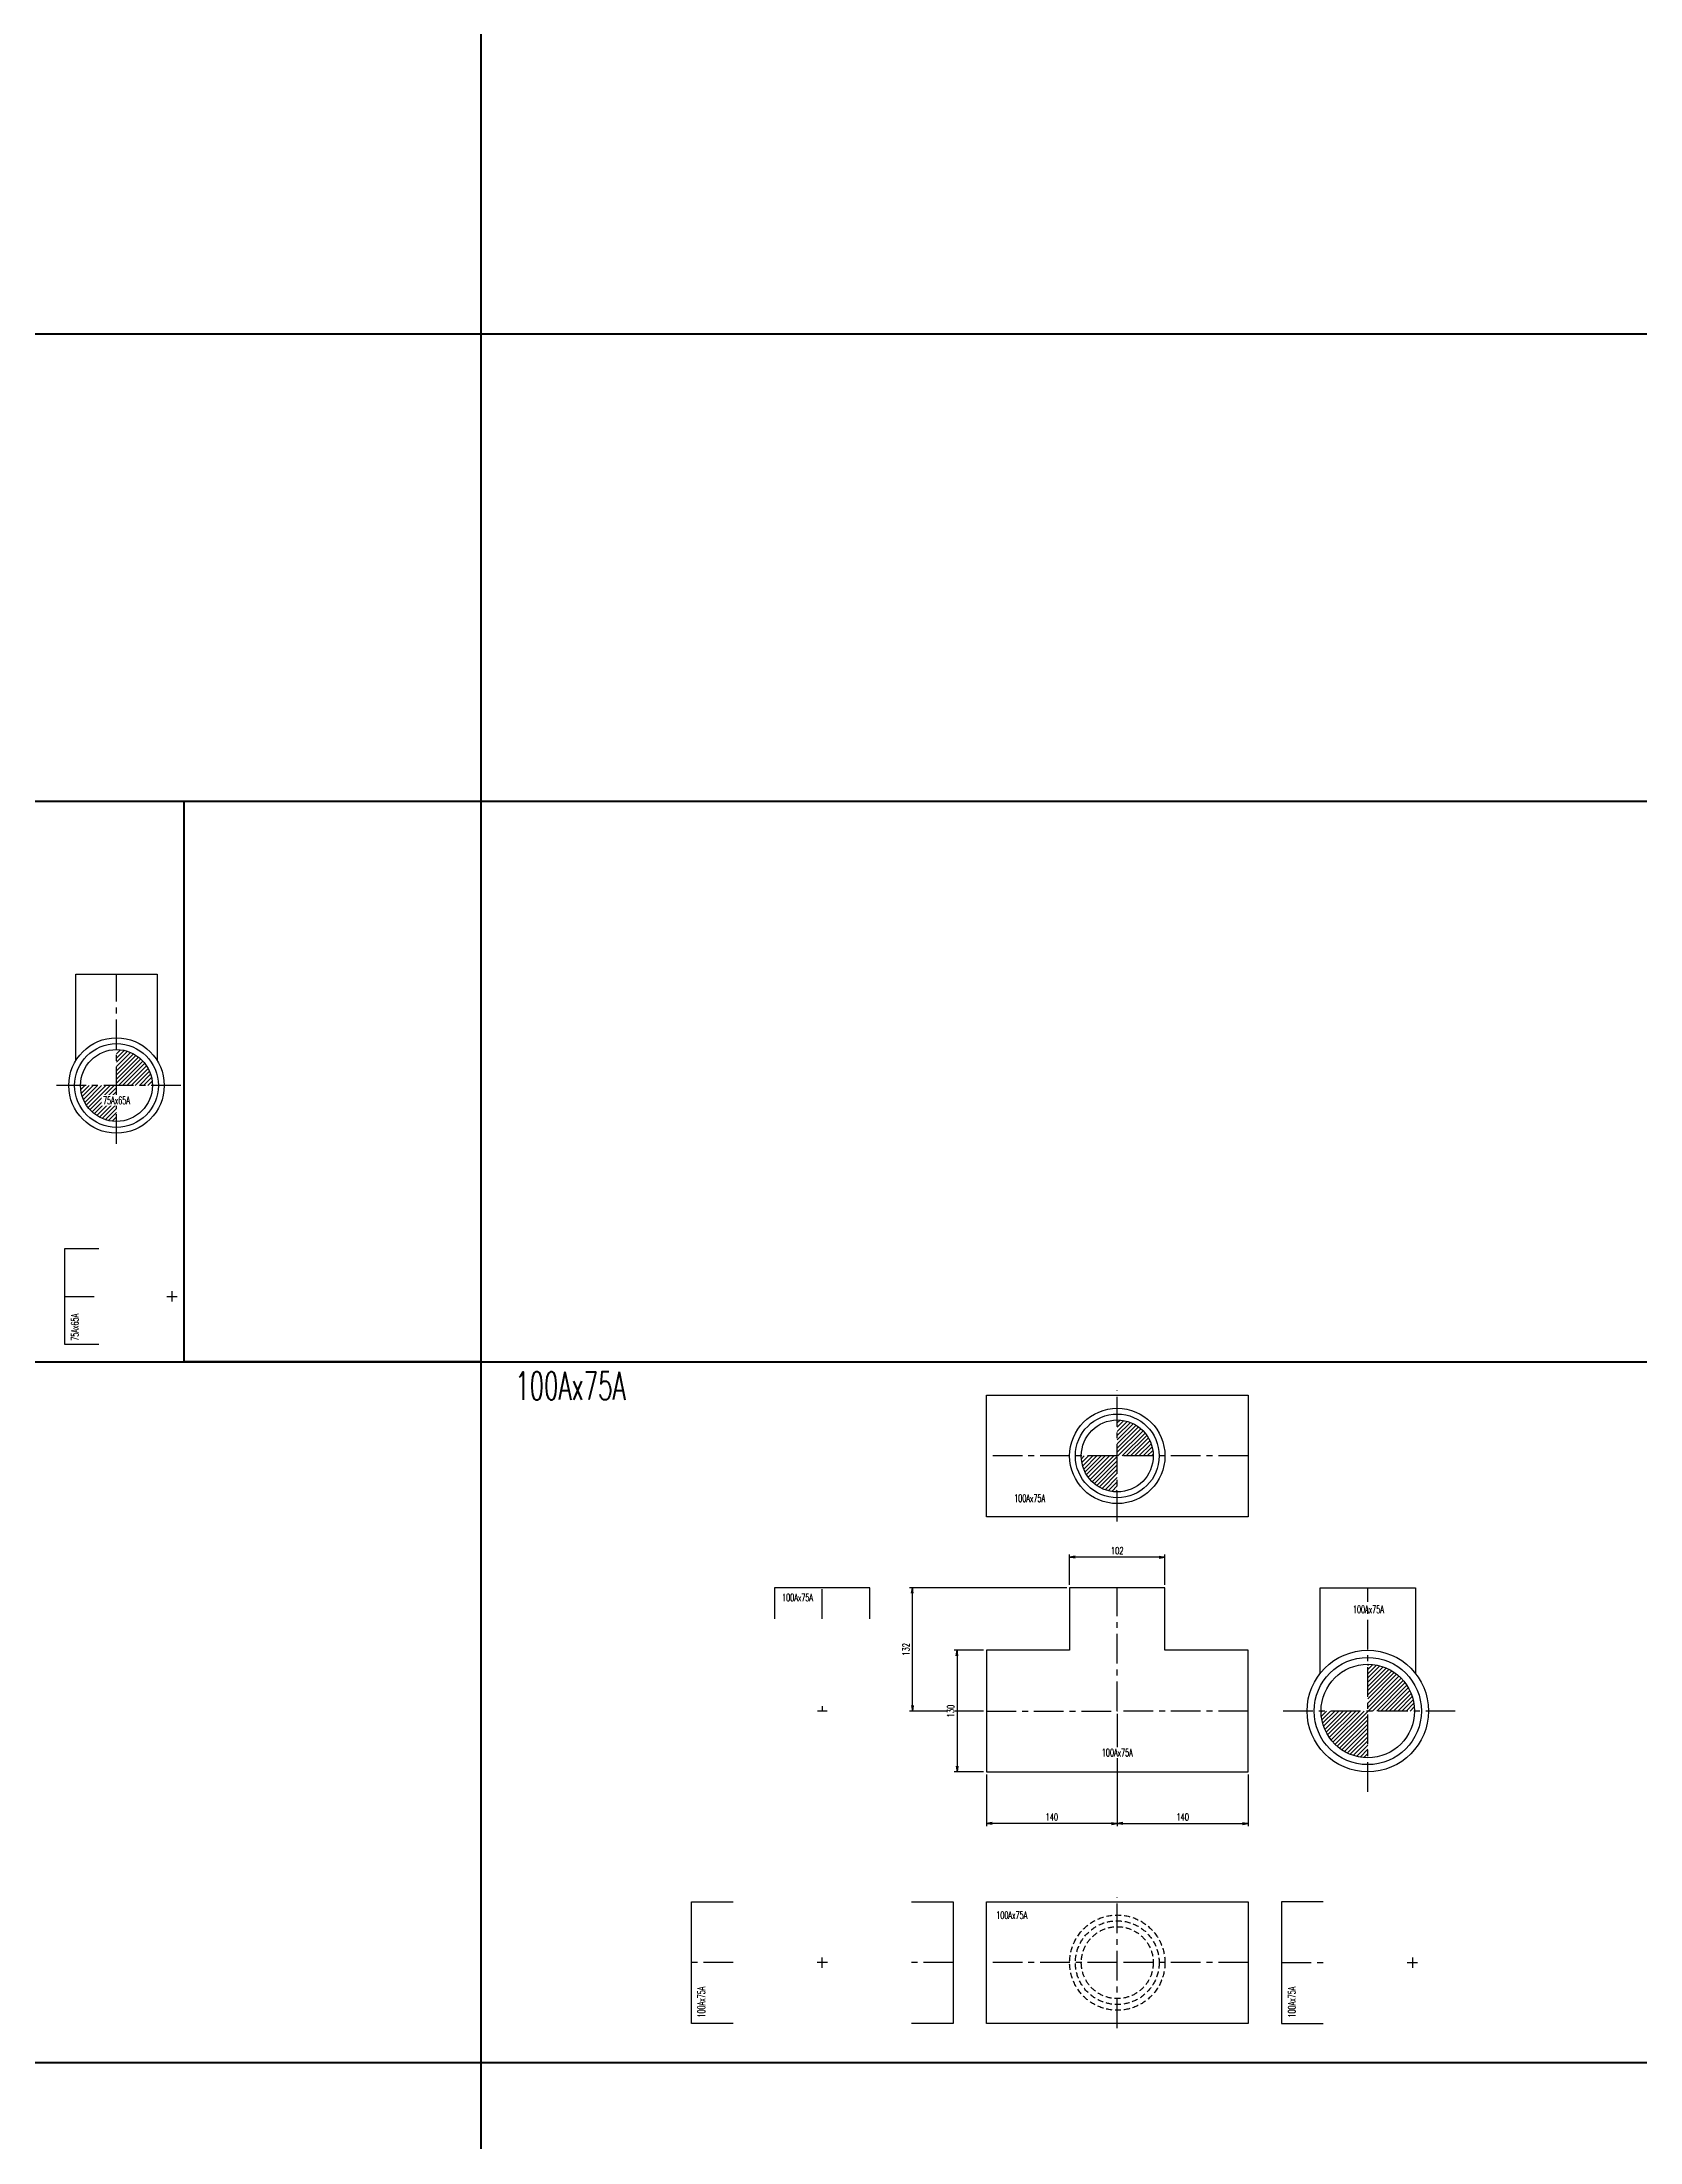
# Model space of a CAD drawing. Header units: millimetres. Extents: x 1711 to 90196, y -23291 to 8516.
# Drawn here: x 30693 to 32404, y -2888 to -640 of the extents above; entities that cross this region are included whole.
import ezdxf

# ---------------------------------------------------------------- set-up
doc = ezdxf.new("R2010")
doc.units = ezdxf.units.MM
doc.header["$PDMODE"] = 35
doc.linetypes.add('CENTER', pattern=[50.8, 31.75, -6.35, 6.35, -6.35])
doc.linetypes.add('HIDDEN', pattern=[9.525, 6.35, -3.175])
for name, color, linetype in [('CEN', 2, 'CENTER'), ('寸法', 2, 'Continuous'), ('配管-CVP', 4, 'Continuous'), ('＃配管（PVC)', 21, 'Continuous')]:
    doc.layers.add(name, color=color, linetype=linetype)
doc.layers.add('line', color=153, linetype='Continuous', lineweight=50)
doc.styles.add('kpk', font='romans.shx', dxfattribs={"width": 0.7, "bigfont": 'extfont2.shx'})
doc.styles.get("Standard").update_dxf_attribs({"font": 'romans.shx', "bigfont": 'extfont.shx'})
doc.dimstyles.new('KPK-3', dxfattribs={"dimscale": 3, "dimtxt": 2.5, "dimasz": 2, "dimexe": 1, "dimexo": 1, "dimgap": 1, "dimtad": 3, "dimdec": 1, "dimdsep": 46, "dimtxsty": 'kpk', "dimblk": 'OPEN', "dimcen": 2.5, "dimclrd": 2, "dimclre": 2, "dimclrt": 4, "dimadec": 1, "dimazin": 2, "dimtfac": 1, "dimtdec": 1, "dimtmove": 0, "dimatfit": 2, "dimldrblk": 'OPEN', "dimfxl": 0, "dimlwd": -1, "dimlwe": -1, "dimarcsym": 0})

# ---------------------------------------------------------------- blocks, each defined once
blk = doc.blocks.new('_Open')
at = {"color": 0, "linetype": 'ByBlock', "lineweight": -2}
for p, q in [((-1, 0.17), (0, 0)), ((-1, -0.17), (0, 0)), ((0, 0), (-1, 0))]:
    blk.add_line(p, q, dxfattribs=at)
blk = doc.blocks.new('*D2854')
at = {"layer": 'Defpoints', "color": 0, "transparency": 16777216}
for p in [(31844.2, -2426.3), (31704.2, -2491.3), (31704.2, -2546.6)]:
    blk.add_point(p, dxfattribs=at)
at = {"layer": '寸法', "color": 2, "transparency": 16777216}
for p, q in [((31844.2, -2429.3), (31844.2, -2549.6)), ((31704.2, -2494.3), (31704.2, -2549.6)), ((31838.2, -2546.6), (31710.2, -2546.6))]:
    blk.add_line(p, q, dxfattribs=at)
at = {"layer": '寸法', "color": 2, "transparency": 16777216, "xscale": 6, "yscale": 6, "zscale": 6, "rotation": 180}
blk.add_blockref('_Open', (31704.2, -2546.6), dxfattribs=at)
at = {"layer": '寸法', "color": 2, "transparency": 16777216, "xscale": 6, "yscale": 6, "zscale": 6}
blk.add_blockref('_Open', (31844.2, -2546.6), dxfattribs=at)
at = {"layer": '寸法', "color": 4, "transparency": 16777216, "insert": (31774.2, -2539.8), "char_height": 7.5, "attachment_point": 5, "style": 'kpk', "bg_fill": 3, "box_fill_scale": 1.1, "bg_fill_color": 256, "bg_fill_true_color": 13158600, "bg_fill_transparency": 0}
blk.add_mtext('140', dxfattribs=at)
blk = doc.blocks.new('*D2855')
at = {"layer": 'Defpoints', "color": 0, "transparency": 16777216}
for p in [(31844.2, -2426.3), (31984.2, -2491.3), (31984.2, -2546.6)]:
    blk.add_point(p, dxfattribs=at)
at = {"layer": '寸法', "color": 2, "transparency": 16777216}
for p, q in [((31844.2, -2429.3), (31844.2, -2549.6)), ((31984.2, -2494.3), (31984.2, -2549.6)), ((31850.2, -2546.6), (31978.2, -2546.6))]:
    blk.add_line(p, q, dxfattribs=at)
at = {"layer": '寸法', "color": 2, "transparency": 16777216, "xscale": 6, "yscale": 6, "zscale": 6, "rotation": 180}
blk.add_blockref('_Open', (31844.2, -2546.6), dxfattribs=at)
at = {"layer": '寸法', "color": 2, "transparency": 16777216, "xscale": 6, "yscale": 6, "zscale": 6}
blk.add_blockref('_Open', (31984.2, -2546.6), dxfattribs=at)
at = {"layer": '寸法', "color": 4, "transparency": 16777216, "insert": (31914.2, -2539.8), "char_height": 7.5, "attachment_point": 5, "style": 'kpk', "bg_fill": 3, "box_fill_scale": 1.1, "bg_fill_color": 256, "bg_fill_true_color": 13158600, "bg_fill_transparency": 0}
blk.add_mtext('140', dxfattribs=at)
blk = doc.blocks.new('*D2856')
at = {"layer": 'Defpoints', "color": 0, "transparency": 16777216}
for p in [(31624.9, -2294.3), (31793.2, -2294.3), (31704.2, -2426.3)]:
    blk.add_point(p, dxfattribs=at)
at = {"layer": '寸法', "color": 2, "transparency": 16777216}
for p, q in [((31790.2, -2294.3), (31621.9, -2294.3)), ((31624.9, -2420.3), (31624.9, -2300.3)), ((31701.2, -2426.3), (31621.9, -2426.3))]:
    blk.add_line(p, q, dxfattribs=at)
at = {"layer": '寸法', "color": 2, "transparency": 16777216, "xscale": 6, "yscale": 6, "zscale": 6}
for p, rotation in [((31624.9, -2294.3), 90), ((31624.9, -2426.3), 270)]:
    blk.add_blockref('_Open', p, dxfattribs=dict(at, rotation=rotation))
at = {"layer": '寸法', "color": 4, "transparency": 16777216, "insert": (31618.2, -2360.3), "char_height": 7.5, "attachment_point": 5, "rotation": 90, "style": 'kpk', "bg_fill": 3, "box_fill_scale": 1.1, "bg_fill_color": 256, "bg_fill_true_color": 13158600, "bg_fill_transparency": 0}
blk.add_mtext('132', dxfattribs=at)
blk = doc.blocks.new('75A×65A-RT-側面')
at = {"layer": '＃配管（PVC)'}
h = blk.add_hatch(dxfattribs=at)
h.set_pattern_fill('ANSI31', color=252)
h.set_pattern_definition([(45, (-30773.1368, 1756.7962), (-2.24506403, 2.24506403), [])])
h.paths.add_polyline_path([(0, 0), (-38.5, 0, 0.414214), (0, -38.5)])
h.paths.add_polyline_path([(0, 38.5), (0, 0), (38.5, 0, 0.414214)])
h.paths.add_polyline_path([(-16.7, -21.9), (16.7, -21.9), (16.7, -9.9), (-16.7, -9.9)], flags=9)
at = {"layer": '＃配管（PVC)', "color": 2, "linetype": 'CENTER'}
for p, q in [((0, -62.6), (0, 119)), ((69, 0), (-69, 0))]:
    blk.add_line(p, q, dxfattribs=at)
at = {"layer": '＃配管（PVC)', "color": 0, "linetype": 'ByBlock'}
blk.add_lwpolyline([(-43.5, 26.6), (-43.5, 119), (43.5, 119), (43.5, 26.6)], dxfattribs=at)
for radius in [51, 44.8, 38.5]:
    blk.add_circle((0, 0), radius, dxfattribs=at)
at = {"layer": 'Defpoints', "color": 6, "linetype": 'ByBlock', "insert": (0, -15.9), "char_height": 8, "attachment_point": 5, "style": 'kpk', "bg_fill": 3, "box_fill_scale": 1.2, "bg_fill_color": 256, "bg_fill_transparency": 0}
blk.add_mtext('{\\W0.6;75Ax65A}', dxfattribs=at)
blk = doc.blocks.new('75A×65A-RT-半（75A)')
at = {"layer": '＃配管（PVC)', "color": 2, "linetype": 'CENTER'}
for p, q in [((-5.5, 0), (5.5, 0)), ((0, -5.5), (0, 5.5))]:
    blk.add_line(p, q, dxfattribs=at)
at = {"layer": '＃配管（PVC)', "color": 0, "linetype": 'ByBlock'}
blk.add_lwpolyline([(-78.3, 51), (-115, 51), (-115, -51), (-78.3, -51)], dxfattribs=at)
at = {"layer": '＃配管（PVC)', "color": 2, "linetype": 'CENTER'}
blk.add_lwpolyline([(-115, 0), (-78.3, 0)], dxfattribs=at)
at = {"layer": 'Defpoints', "color": 6, "linetype": 'ByBlock', "insert": (-104, -33), "char_height": 8, "attachment_point": 5, "rotation": 90, "style": 'kpk', "bg_fill": 3, "box_fill_scale": 1.2, "bg_fill_color": 256, "bg_fill_transparency": 0}
blk.add_mtext('{\\W0.6;75Ax65A}', dxfattribs=at)
blk = doc.blocks.new('100A×75A-RT-上面')
at = {"layer": '＃配管（PVC)'}
h = blk.add_hatch(dxfattribs=at)
h.set_pattern_fill('ANSI31', color=252)
h.set_pattern_definition([(45, (-31909.9817, 2153.266), (-2.24506403, 2.24506403), [])])
h.paths.add_polyline_path([(0, 0), (-38.5, 0, 0.414214), (0, -38.5)])
h.paths.add_polyline_path([(0, 38.5), (0, 0), (38.5, 0, 0.414214)])
at = {"layer": '＃配管（PVC)', "color": 2, "linetype": 'CENTER'}
blk.add_line((0, -70), (0, 70), dxfattribs=at)
at = {"layer": '＃配管（PVC)', "color": 0, "linetype": 'ByBlock'}
blk.add_lwpolyline([(-140, -65), (-140, 65), (140, 65), (140, -65)], close=True, dxfattribs=at)
at = {"layer": '＃配管（PVC)', "color": 2, "linetype": 'CENTER'}
blk.add_lwpolyline([(140, 0), (0, 0), (-140, 0)], dxfattribs=at)
at = {"layer": '＃配管（PVC)', "color": 0, "linetype": 'ByBlock'}
for radius in [51, 44.8, 38.5]:
    blk.add_circle((0, 0), radius, dxfattribs=at)
at = {"layer": 'Defpoints', "color": 6, "linetype": 'ByBlock', "insert": (-93.8, -45.3), "char_height": 8, "attachment_point": 5, "style": 'kpk', "bg_fill": 3, "box_fill_scale": 1.2, "bg_fill_color": 256, "bg_fill_transparency": 0}
blk.add_mtext('{\\W0.6;100Ax75A}', dxfattribs=at)
blk = doc.blocks.new('100A×75A-RT-正面')
at = {"layer": '＃配管（PVC)', "color": 2, "linetype": 'CENTER'}
blk.add_line((-140, 0), (0, 0), dxfattribs=at)
at = {"layer": '＃配管（PVC)', "color": 0, "linetype": 'ByBlock'}
blk.add_lwpolyline([(140, -65), (140, 65), (51, 65), (51, 132), (-51, 132), (-51, 65), (-140, 65), (-140, -65)], close=True, dxfattribs=at)
at = {"layer": '＃配管（PVC)', "color": 2, "linetype": 'CENTER'}
blk.add_lwpolyline([(140, 0), (0, 0), (0, 132)], dxfattribs=at)
at = {"layer": 'Defpoints', "color": 6, "linetype": 'ByBlock', "insert": (0, -44.5), "char_height": 8, "attachment_point": 5, "style": 'kpk', "bg_fill": 3, "box_fill_scale": 1.2, "bg_fill_color": 256, "bg_fill_transparency": 0}
blk.add_mtext('{\\W0.6;100Ax75A}', dxfattribs=at)
blk = doc.blocks.new('100A×75A-RT-下面')
at = {"layer": '＃配管（PVC)', "color": 2, "linetype": 'CENTER'}
blk.add_line((0, -70), (0, 70), dxfattribs=at)
at = {"layer": '＃配管（PVC)', "color": 0, "linetype": 'ByBlock'}
blk.add_lwpolyline([(-140, -65), (-140, 65), (140, 65), (140, -65)], close=True, dxfattribs=at)
at = {"layer": '＃配管（PVC)', "color": 2, "linetype": 'CENTER'}
blk.add_lwpolyline([(140, 0), (0, 0), (-140, 0)], dxfattribs=at)
at = {"layer": '＃配管（PVC)', "color": 252, "linetype": 'HIDDEN'}
for radius in [51, 44.8, 38.5]:
    blk.add_circle((0, 0), radius, dxfattribs=at)
at = {"layer": 'Defpoints', "color": 6, "linetype": 'ByBlock', "insert": (-112.9, 50.8), "char_height": 8, "attachment_point": 5, "style": 'kpk', "bg_fill": 3, "box_fill_scale": 1.2, "bg_fill_color": 256, "bg_fill_transparency": 0}
blk.add_mtext('{\\W0.6;100Ax75A}', dxfattribs=at)
blk = doc.blocks.new('100A×75A-RT-側面')
at = {"layer": '＃配管（PVC)'}
h = blk.add_hatch(dxfattribs=at)
h.set_pattern_fill('ANSI31', color=252)
h.set_pattern_definition([(45, (-32178.0687, 2426.266), (-2.24506403, 2.24506403), [])])
h.paths.add_polyline_path([(0, 0), (-50, 0, 0.414214), (0, -50)])
h.paths.add_polyline_path([(0, 50), (0, 0), (50, 0, 0.414214)])
at = {"layer": '＃配管（PVC)', "color": 2, "linetype": 'CENTER'}
blk.add_line((93.7, 0), (-93.7, 0), dxfattribs=at)
at = {"layer": '＃配管（PVC)', "color": 0, "linetype": 'ByBlock'}
blk.add_lwpolyline([(-51, 40.3), (-51, 132), (51, 132), (51, 40.3)], dxfattribs=at)
for radius in [65, 57.4, 50]:
    blk.add_circle((0, 0), radius, dxfattribs=at)
at = {"layer": 'Defpoints', "color": 6, "linetype": 'ByBlock', "insert": (0.7, 108.8), "char_height": 8, "attachment_point": 5, "style": 'kpk', "bg_fill": 3, "box_fill_scale": 1.2, "bg_fill_color": 256, "bg_fill_transparency": 0}
blk.add_mtext('{\\W0.6;100Ax75A}', dxfattribs=at)
at = {"layer": '＃配管（PVC)', "color": 2, "linetype": 'CENTER'}
blk.add_line((0, -86.4), (0, 132), dxfattribs=at)
blk = doc.blocks.new('100A×75A-RT-半(75A)')
at = {"layer": '＃配管（PVC)', "color": 2, "linetype": 'CENTER'}
for p, q in [((5.3, 0), (-5.2, 0)), ((0, 5.3), (0, 0))]:
    blk.add_line(p, q, dxfattribs=at)
at = {"layer": '＃配管（PVC)', "color": 0, "linetype": 'ByBlock'}
blk.add_lwpolyline([(51, 98.5), (51, 132), (-51, 132), (-51, 98.5)], dxfattribs=at)
at = {"layer": 'Defpoints', "color": 6, "linetype": 'ByBlock', "insert": (-26.4, 121.4), "char_height": 8, "attachment_point": 5, "style": 'kpk', "bg_fill": 3, "box_fill_scale": 1.2, "bg_fill_color": 256, "bg_fill_transparency": 0}
blk.add_mtext('{\\W0.6;100Ax75A}', dxfattribs=at)
at = {"layer": '＃配管（PVC)', "color": 2, "linetype": 'CENTER'}
blk.add_lwpolyline([(0, 98.5), (0, 132)], dxfattribs=at)
blk = doc.blocks.new('100A×75A-RT-半（上下)')
at = {"layer": '＃配管（PVC)', "color": 2, "linetype": 'CENTER'}
for p, q in [((5.5, 0), (-5.5, 0)), ((0, -5.5), (0, 5.5))]:
    blk.add_line(p, q, dxfattribs=at)
at = {"layer": '＃配管（PVC)', "color": 0, "linetype": 'ByBlock'}
for points in [[(-95.5, -65), (-140, -65), (-140, 65), (-95.5, 65)], [(95.5, 65), (140, 65), (140, -65), (95.5, -65)]]:
    blk.add_lwpolyline(points, dxfattribs=at)
at = {"layer": '＃配管（PVC)', "color": 2, "linetype": 'CENTER'}
for points in [[(-95.5, 0), (-140, 0)], [(140, 0), (95.5, 0)]]:
    blk.add_lwpolyline(points, dxfattribs=at)
at = {"layer": 'Defpoints', "color": 6, "linetype": 'ByBlock', "insert": (-129.4, -42.2), "char_height": 8, "attachment_point": 5, "rotation": 90, "style": 'kpk', "bg_fill": 3, "box_fill_scale": 1.2, "bg_fill_color": 256, "bg_fill_transparency": 0}
blk.add_mtext('{\\W0.6;100Ax75A}', dxfattribs=at)
blk = doc.blocks.new('100A×75A-RT-半(100A)')
at = {"layer": '＃配管（PVC)', "color": 2, "linetype": 'CENTER'}
for p, q in [((-5.5, 0), (5.5, 0)), ((0, 5.5), (0, -5.5)), ((-140, 0), (-95.5, 0))]:
    blk.add_line(p, q, dxfattribs=at)
at = {"layer": '＃配管（PVC)', "color": 0, "linetype": 'ByBlock'}
blk.add_lwpolyline([(-95.5, 65), (-140, 65), (-140, -65), (-95.5, -65)], dxfattribs=at)
at = {"layer": 'Defpoints', "color": 6, "linetype": 'ByBlock', "insert": (-129, -42.2), "char_height": 8, "attachment_point": 5, "rotation": 90, "style": 'kpk', "bg_fill": 3, "box_fill_scale": 1.2, "bg_fill_color": 256, "bg_fill_transparency": 0}
blk.add_mtext('{\\W0.6;100Ax75A}', dxfattribs=at)
blk = doc.blocks.new('A$C6aa1e4fd')
at = {"layer": 'line'}
for p, q in [((9545.8, -100), (9545.8, -8135.9)), ((60, -2560), (17081.2, -2560)), ((60, -3060), (17081.2, -3060)), ((60, -3660), (17081.2, -3660)), ((60, -4410), (17081.2, -4410))]:
    blk.add_line(p, q, dxfattribs=at)
blk.add_lwpolyline([(9228.5, -3060), (9545.8, -3060), (9545.8, -3660), (9228.5, -3660)], close=True, dxfattribs=at)
at = {"layer": 'line', "insert": (9582.7, -3685.9), "char_height": 30, "attachment_point": 4}
blk.add_mtext('{\\W0.6;100Ax75A}', dxfattribs=at)
blk = doc.blocks.new('*D3265')
at = {"layer": 'Defpoints', "color": 0, "linetype": 'ByBlock', "transparency": 16777216}
for p in [(31704.2, -2361.3), (31672.7, -2491.3), (31704.2, -2491.3)]:
    blk.add_point(p, dxfattribs=at)
at = {"layer": '寸法', "color": 2, "transparency": 16777216}
for p, q in [((31701.2, -2361.3), (31669.7, -2361.3)), ((31672.7, -2367.3), (31672.7, -2485.3)), ((31701.2, -2491.3), (31669.7, -2491.3))]:
    blk.add_line(p, q, dxfattribs=at)
at = {"layer": '寸法', "color": 2, "linetype": 'ByBlock', "transparency": 16777216, "xscale": 6, "yscale": 6, "zscale": 6}
for p, rotation in [((31672.7, -2361.3), 90), ((31672.7, -2491.3), 270)]:
    blk.add_blockref('_Open', p, dxfattribs=dict(at, rotation=rotation))
at = {"layer": '寸法', "color": 4, "linetype": 'ByBlock', "transparency": 16777216, "insert": (31666, -2426.3), "char_height": 7.5, "attachment_point": 5, "rotation": 90, "style": 'kpk', "bg_fill": 3, "box_fill_scale": 1.1, "bg_fill_color": 256, "bg_fill_true_color": 13158600, "bg_fill_transparency": 0}
blk.add_mtext('130', dxfattribs=at)
blk = doc.blocks.new('*D3266')
at = {"layer": 'Defpoints', "color": 0, "linetype": 'ByBlock', "transparency": 16777216}
for p in [(31793.2, -2261.6), (31793.2, -2294.3), (31895.2, -2294.3)]:
    blk.add_point(p, dxfattribs=at)
at = {"layer": '寸法', "color": 2, "transparency": 16777216}
for p, q in [((31793.2, -2291.3), (31793.2, -2258.6)), ((31889.2, -2261.6), (31799.2, -2261.6)), ((31895.2, -2291.3), (31895.2, -2258.6))]:
    blk.add_line(p, q, dxfattribs=at)
at = {"layer": '寸法', "color": 2, "linetype": 'ByBlock', "transparency": 16777216, "xscale": 6, "yscale": 6, "zscale": 6, "rotation": 180}
blk.add_blockref('_Open', (31793.2, -2261.6), dxfattribs=at)
at = {"layer": '寸法', "color": 2, "linetype": 'ByBlock', "transparency": 16777216, "xscale": 6, "yscale": 6, "zscale": 6}
blk.add_blockref('_Open', (31895.2, -2261.6), dxfattribs=at)
at = {"layer": '寸法', "color": 4, "linetype": 'ByBlock', "transparency": 16777216, "insert": (31844.2, -2254.8), "char_height": 7.5, "attachment_point": 5, "style": 'kpk', "bg_fill": 3, "box_fill_scale": 1.1, "bg_fill_color": 256, "bg_fill_true_color": 13158600, "bg_fill_transparency": 0}
blk.add_mtext('102', dxfattribs=at)

msp = doc.modelspace()

# ---------------------------------------------------------------- block references
at = {"layer": '配管-CVP'}
for name, p in [('75A×65A-RT-側面', (30773.1368, -1756.7962)), ('75A×65A-RT-半（75A)', (30832.6217, -1982.5511)), ('100A×75A-RT-上面', (31844.2321, -2153.2659)), ('100A×75A-RT-半(75A)', (31528.4627, -2426.2659)), ('100A×75A-RT-側面', (32112.3191, -2426.2659)), ('100A×75A-RT-下面', (31844.2321, -2695.5662)), ('100A×75A-RT-半（上下)', (31528.4627, -2695.5662)), ('100A×75A-RT-半(100A)', (32160.0015, -2695.5662))]:
    msp.add_blockref(name, p, dxfattribs=at)

# ---------------------------------------------------------------- dimensions: what is measured, and where the dimension line sits
at = {"layer": '寸法'}
dim = msp.add_linear_dim(base=(31704.2321, -2546.5987), p1=(31844.2321, -2426.2659), p2=(31704.2321, -2491.2659), dimstyle='KPK-3', dxfattribs=at)
dim.commit()
dim.dimension.update_dxf_attribs({"geometry": '*D2854', "text_midpoint": (31774.2321, -2539.8487)})

# ---------------------------------------------------------------- next in the draw order: dimensions: what is measured, and where the dimension line sits
dim = msp.add_linear_dim(base=(31624.9256, -2294.2659), p1=(31704.2321, -2426.2659), p2=(31793.2321, -2294.2659), angle=90, dimstyle='KPK-3', dxfattribs=at)
dim.commit()
dim.dimension.update_dxf_attribs({"geometry": '*D2856', "text_midpoint": (31618.1756, -2360.2659)})
dim = msp.add_linear_dim(base=(31984.2321, -2546.5987), p1=(31844.2321, -2426.2659), p2=(31984.2321, -2491.2659), dimstyle='KPK-3', dxfattribs=at)
dim.commit()
dim.dimension.update_dxf_attribs({"geometry": '*D2855', "text_midpoint": (31914.2321, -2539.8487)})

# ---------------------------------------------------------------- next in the draw order: linework, layer by layer
at = {"layer": 'CEN', "ltscale": 0.5}
msp.add_lwpolyline([(31668.4627, -2426.2659), (31623.9627, -2426.2659)], dxfattribs=at)

# ---------------------------------------------------------------- next in the draw order: block references
at = {"layer": '配管-CVP'}
msp.add_blockref('100A×75A-RT-正面', (31844.2321, -2426.2659), dxfattribs=at)

# ---------------------------------------------------------------- next in the draw order: block references
at = {"layer": 'line', "linetype": 'ByBlock'}
msp.add_blockref('A$C6aa1e4fd', (21617.1739, 1607.5677), dxfattribs=at)

# ---------------------------------------------------------------- next in the draw order: dimensions: what is measured, and where the dimension line sits
at = {"layer": '寸法', "linetype": 'ByBlock'}
dim = msp.add_linear_dim(base=(31793.2321, -2261.5734), p1=(31895.2321, -2294.2659), p2=(31793.2321, -2294.2659), dimstyle='KPK-3', dxfattribs=at)
dim.commit()
dim.dimension.update_dxf_attribs({"geometry": '*D3266', "text_midpoint": (31844.2321, -2254.8234)})
dim = msp.add_linear_dim(base=(31672.7198, -2491.2659), p1=(31704.2321, -2361.2659), p2=(31704.2321, -2491.2659), angle=90, dimstyle='KPK-3', dxfattribs=at)
dim.commit()
dim.dimension.update_dxf_attribs({"geometry": '*D3265', "text_midpoint": (31665.9698, -2426.2659)})

doc.saveas('drawing.dxf')
